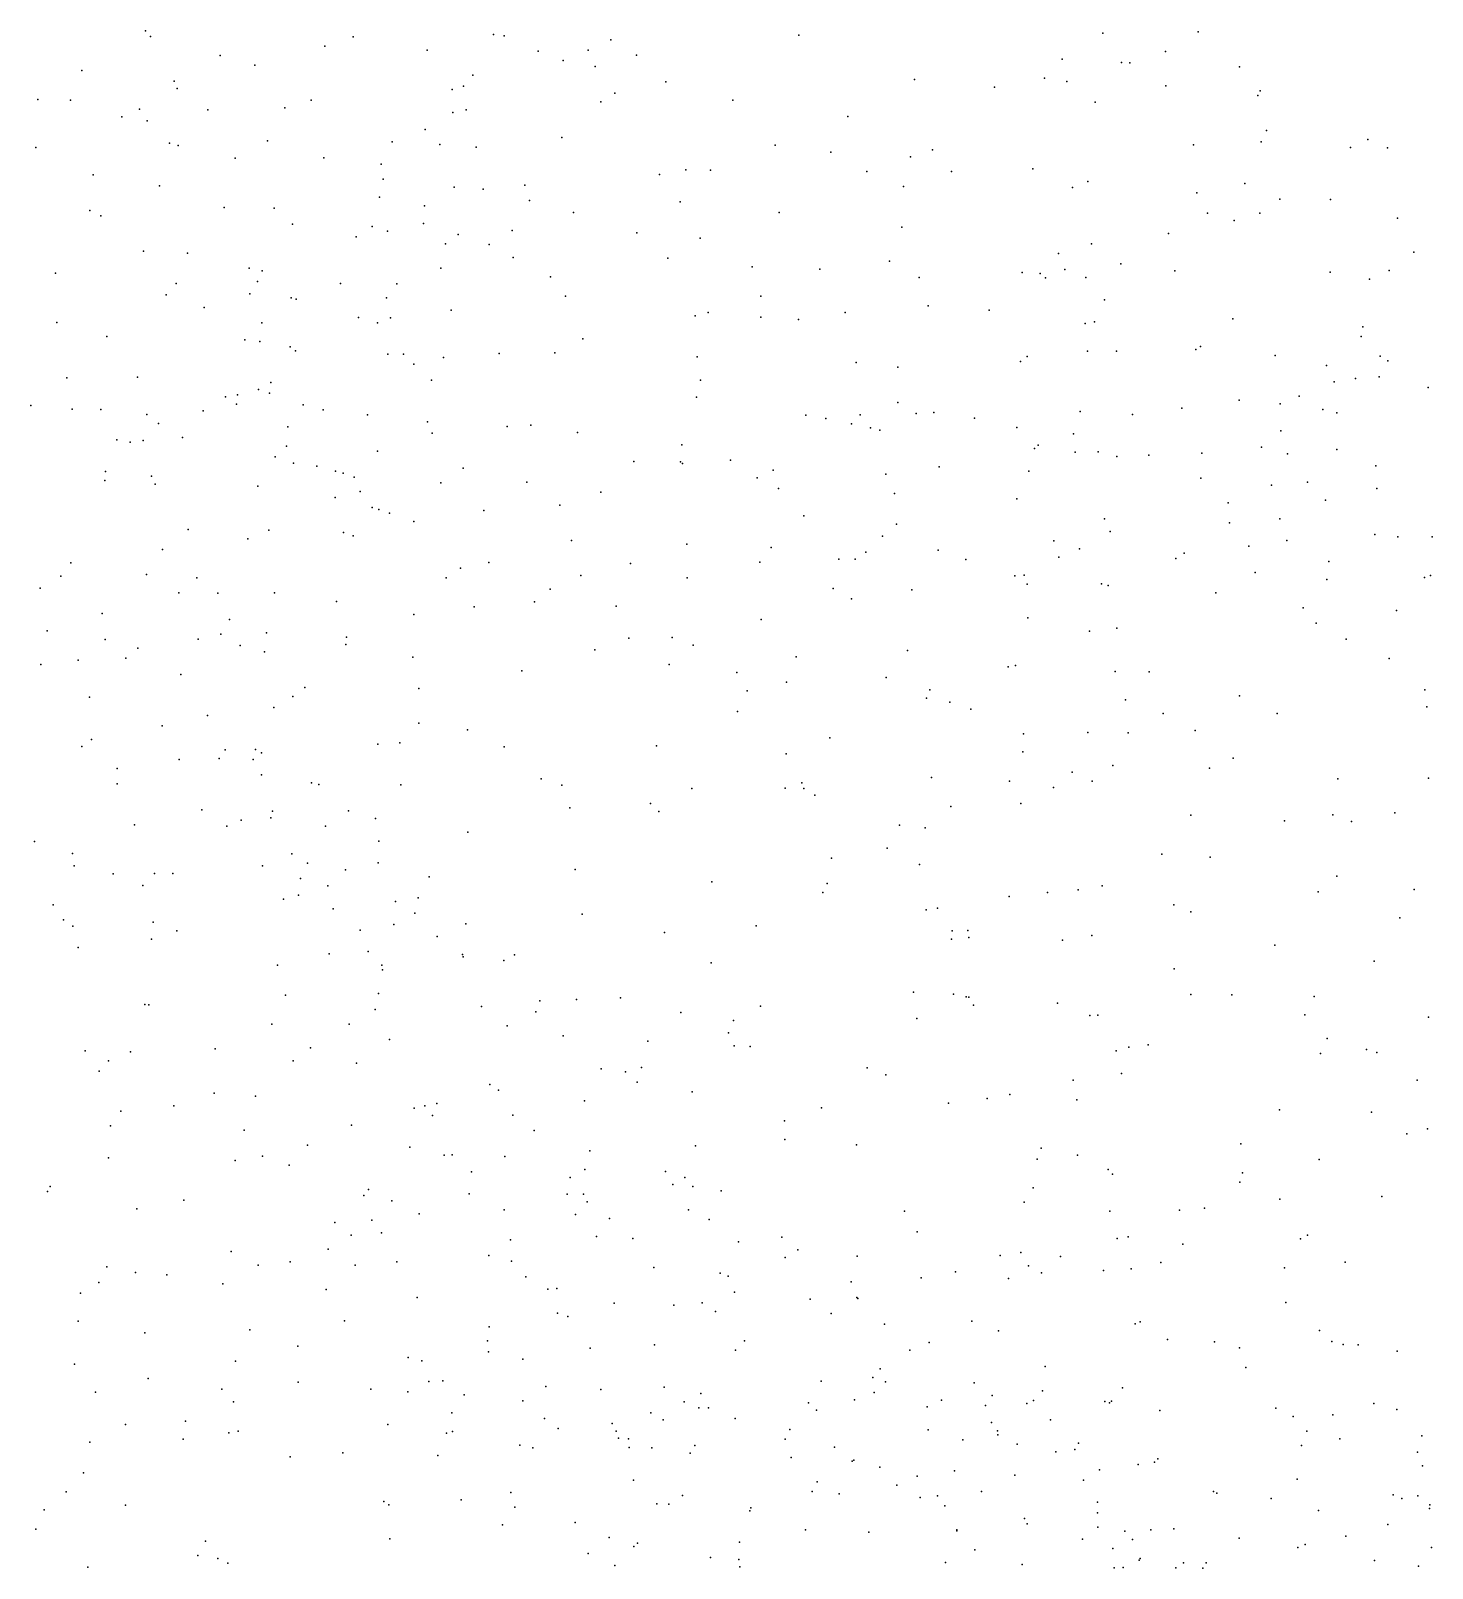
# Model space of a CAD drawing. Header units: metres. Extents: x -25 to 25, y -27.8 to 27.8.
# Drawn here: x -1.738 to -0.194, y 10.194 to 11.888 of the extents above; entities that cross this region are included whole.
import ezdxf

# ---------------------------------------------------------------- set-up
doc = ezdxf.new("R2010")
doc.units = ezdxf.units.M

msp = doc.modelspace()

# ---------------------------------------------------------------- linework, layer by layer
for p in [(-1.6114, 11.8877, 5.647), (-1.6059, 11.8813, 18.9413), (-1.4138, 11.8706, -25.7649), (-1.3827, 11.881, 4.9775), (-1.2279, 11.8834, 17.5379), (-1.216, 11.8822, 12.4293), (-1.0985, 11.8778, 14.6483), (-0.8916, 11.8828, 3.4508), (-0.5565, 11.8849, -9.7975), (-0.4515, 11.8866, 14.5818), (-1.5292, 11.8604, -12.5391), (-1.3009, 11.8664, 21.3765), (-1.1785, 11.8653, 3.1237), (-1.151, 11.8551, -22.294), (-1.1235, 11.8662, 21.3799), (-1.0704, 11.8609, 1.5199), (-0.6014, 11.8565, 20.963), (-0.4873, 11.8648, 20.5115), (-1.6814, 11.844, 17.7635), (-1.4909, 11.8498, 14.0731), (-1.2505, 11.8388, 2.7223), (-1.1159, 11.8483, 18.522), (-0.5359, 11.8528, 18.4884), (-0.5269, 11.8524, 20.7879), (-0.406, 11.8478, -24.0759), (-1.5797, 11.8323, 5.3254), (-1.5765, 11.8241, 6.6358), (-1.2736, 11.8231, 3.0019), (-1.2608, 11.8267, 19.9701), (-1.038, 11.8315, 20.0758), (-0.764, 11.834, -9.8716), (-0.6759, 11.8255, 24.5978), (-0.6208, 11.8356, 17.1232), (-0.5962, 11.8317, 1.1715), (-0.4869, 11.8269, 24.5709), (-0.3832, 11.8216, -20.206), (-1.7298, 11.8119, 6.7802), (-1.6939, 11.8111, 12.4798), (-1.458, 11.8028, 18.765), (-1.4287, 11.8113, 14.2297), (-1.1096, 11.8094, 3.3611), (-1.0943, 11.819, 24.6418), (-0.9642, 11.8112, 21.3919), (-0.5651, 11.8092, 20.2362), (-0.3856, 11.8163, 16.8496), (-1.6373, 11.7928, 19.3887), (-1.6179, 11.8013, 24.5531), (-1.6096, 11.7886, 13.8412), (-1.5427, 11.8005, 6.2345), (-1.2728, 11.7978, 2.0267), (-1.258, 11.8006, 14.7213), (-0.8374, 11.7931, 24.6523), (-1.3033, 11.779, 4.1545), (-1.1527, 11.7703, -10.1425), (-0.3763, 11.778, 18.5112), (-1.7322, 11.7592, -19.5607), (-1.5849, 11.7639, 19.5366), (-1.5754, 11.7614, 6.0627), (-1.4768, 11.7665, 17.6527), (-1.3397, 11.7653, 2.8685), (-1.287, 11.7626, 24.7109), (-1.2471, 11.7595, 3.9599), (-0.9176, 11.7618, 1.346), (-0.8562, 11.7538, -19.8513), (-0.7441, 11.7564, 14.6209), (-0.4566, 11.7621, -24.2661), (-0.3819, 11.7652, -25.1296), (-0.2837, 11.759, -25.4718), (-0.2646, 11.7681, 16.6225), (-0.2428, 11.7589, 14.7714), (-1.5127, 11.7474, -10.4071), (-1.4148, 11.7479, 12.4538), (-1.3517, 11.7408, 19.847), (-1.0161, 11.7346, -25.9625), (-0.7684, 11.749, 18.5026), (-0.6338, 11.7356, 21.2312), (-1.6689, 11.7291, 5.6853), (-1.3494, 11.7241, 4.402), (-1.1933, 11.7178, 12.4328), (-1.0451, 11.7292, 14.6792), (-0.9888, 11.734, -22.4021), (-0.8167, 11.7327, 17.2682), (-0.7234, 11.7328, 20.0996), (-0.5732, 11.7217, 21.0691), (-0.3999, 11.7193, -23.4593), (-1.5961, 11.717, 19.1512), (-1.3536, 11.7045, -12.2246), (-1.2713, 11.7155, 18.635), (-1.2394, 11.7134, 21.3888), (-0.7761, 11.7162, -25.9525), (-0.5899, 11.715, -24.5904), (-0.453, 11.7092, 16.9389), (-0.3613, 11.7022, 12.3216), (-0.3056, 11.7019, -21.9933), (-1.6725, 11.6899, -10.6169), (-1.5247, 11.6929, 5.0959), (-1.4697, 11.6923, 19.6576), (-1.3041, 11.695, -12.9521), (-1.1882, 11.7006, 3.484), (-1.1397, 11.6877, -12.3909), (-1.0221, 11.6994, 18.5361), (-0.9133, 11.6875, 24.7783), (-0.4412, 11.6867, 20.7532), (-0.3835, 11.6868, 14.7332), (-1.6604, 11.6837, 5.3941), (-1.4494, 11.6748, 24.7697), (-1.3615, 11.672, 4.699), (-1.3447, 11.6669, -25.2385), (-1.3052, 11.6753, 2.1385), (-1.2075, 11.6677, 3.7074), (-0.778, 11.6712, 21.4384), (-0.4116, 11.6786, 20.53), (-0.2318, 11.6812, 16.436), (-1.3791, 11.6607, 2.6007), (-1.2807, 11.6532, 1.8291), (-1.2667, 11.6632, 17.5317), (-1.2327, 11.6523, -25.4221), (-1.0698, 11.6652, 21.4163), (-1.0003, 11.6593, 19.9701), (-0.569, 11.653, -25.2212), (-0.4843, 11.6643, 20.2699), (-1.6136, 11.645, 24.7518), (-1.5649, 11.6427, -22.6115), (-1.2063, 11.638, 14.6059), (-1.0359, 11.6372, 12.4071), (-0.7916, 11.6338, -10.0162), (-0.6053, 11.6423, -25.7328), (-0.2139, 11.644, 12.18), (-1.7106, 11.6207, -22.8459), (-1.4972, 11.6264, 18.942), (-1.4827, 11.6234, -19.7182), (-1.2861, 11.6261, 3.8363), (-1.1651, 11.6166, -19.6154), (-0.943, 11.6277, -12.8188), (-0.8682, 11.625, 18.5496), (-0.6455, 11.6215, 18.5594), (-0.6254, 11.6204, 1.1007), (-0.5982, 11.6247, 12.3559), (-0.5366, 11.631, 14.726), (-0.477, 11.6233, 0.9836), (-0.306, 11.6217, 18.5809), (-0.241, 11.6236, 16.119), (-1.5774, 11.6095, 13.8403), (-1.4878, 11.6117, 3.0793), (-1.3963, 11.6095, 17.5975), (-1.3345, 11.6089, 19.7315), (-0.7588, 11.6158, 19.9994), (-0.6195, 11.6155, 20.111), (-0.5753, 11.6158, -23.5344), (-0.2626, 11.6142, 0.814), (-1.5887, 11.5968, -11.9249), (-1.5466, 11.583, 17.7112), (-1.4963, 11.5978, -12.9485), (-1.4508, 11.5936, -25.034), (-1.4452, 11.5921, 14.0208), (-1.3458, 11.5934, 3.4622), (-1.1487, 11.5955, 18.6168), (-0.9334, 11.5955, -25.0307), (-0.7491, 11.5848, -22.674), (-0.5548, 11.5913, -9.9865), (-1.7092, 11.5663, 13.6978), (-1.4832, 11.566, 3.2749), (-1.3766, 11.572, 21.3504), (-1.3556, 11.5661, 2.4272), (-1.3415, 11.5714, 14.1578), (-1.2747, 11.58, -11.9964), (-1.0058, 11.5737, -22.5749), (-0.9913, 11.5773, -25.3763), (-0.9333, 11.5721, -25.6452), (-0.892, 11.5697, -24.8239), (-0.8405, 11.5775, 14.7469), (-0.6816, 11.5799, 14.746), (-0.576, 11.5653, 21.4324), (-0.5657, 11.5671, -22.8145), (-0.4132, 11.5705, -11.6287), (-1.6539, 11.5508, 5.8576), (-1.1296, 11.5485, 1.5178), (-0.2717, 11.551, 15.6967), (-0.2701, 11.5615, 16.333), (-1.5019, 11.5473, 5), (-1.4852, 11.5453, -10.7318), (-1.4519, 11.5396, 19.47), (-1.446, 11.535, -11.6494), (-1.3444, 11.5314, -10.5679), (-1.327, 11.5315, 3.6992), (-1.2215, 11.5322, 24.8995), (-1.1604, 11.5331, 14.4513), (-0.5735, 11.5349, -11.472), (-0.5415, 11.5348, 24.8557), (-0.4539, 11.5366, 16.8876), (-0.449, 11.5398, 12.272), (-1.3155, 11.5205, 2.0459), (-1.2829, 11.5279, 12.4187), (-1.0033, 11.5286, 14.7203), (-0.8282, 11.5223, 24.8936), (-0.7822, 11.5171, -12.366), (-0.6471, 11.5235, -11.6967), (-0.6397, 11.5288, -19.9021), (-0.3665, 11.5302, -22.5583), (-0.31, 11.519, 16.5013), (-0.2508, 11.5293, -21.8545), (-0.2423, 11.5243, 24.8252), (-1.6982, 11.5053, 17.8351), (-1.6201, 11.506, -12.6446), (-1.4731, 11.5002, 4.3842), (-1.2962, 11.503, 1.8926), (-0.9997, 11.503, 18.6114), (-0.3015, 11.5012, 20.69), (-0.278, 11.5047, -10.1382), (-0.252, 11.5067, -11.1415), (-1.5231, 11.4845, 6.1242), (-1.5098, 11.4868, 2.6143), (-1.4868, 11.4926, 19.1516), (-1.4747, 11.4884, 3.4263), (-1.0042, 11.484, 1.3821), (-0.4063, 11.4807, 21.0633), (-0.3403, 11.4851, 16.0843), (-0.1981, 11.4948, 15.2204), (-1.7378, 11.4751, -24.0352), (-1.6923, 11.4709, 5.4118), (-1.6604, 11.4705, 12.4334), (-1.6099, 11.4649, -23.213), (-1.5478, 11.4692, -22.9759), (-1.5111, 11.4765, -24.8403), (-1.4378, 11.4756, 6.6999), (-1.4156, 11.4703, -11.0148), (-1.3669, 11.4646, 6.4759), (-0.8838, 11.4644, 21.5174), (-0.824, 11.4646, -22.8815), (-0.7823, 11.4782, -19.6733), (-0.7621, 11.4662, -13.1399), (-0.7427, 11.4674, -24.3775), (-0.5813, 11.4684, -12.0145), (-0.5238, 11.4649, 14.901), (-0.4694, 11.4721, -23.0256), (-0.3612, 11.4769, -20.0786), (-0.3139, 11.4705, 20.4775), (-0.2986, 11.4668, 15.5446), (-1.5969, 11.4551, 6.8028), (-1.4544, 11.4514, 4.5853), (-1.3008, 11.457, -11.2835), (-1.2128, 11.4518, 1.6869), (-1.1866, 11.4533, 14.2155), (-0.8617, 11.4605, 17.2322), (-0.8336, 11.4548, -11.388), (-0.8125, 11.4503, -23.3991), (-0.8022, 11.4477, 18.6409), (-0.698, 11.461, -24.0937), (-0.6513, 11.4507, 21.5517), (-0.3604, 11.4469, -12.1437), (-1.6431, 11.4373, 21.2254), (-1.6283, 11.4347, 2.9029), (-1.614, 11.4363, -12.8779), (-1.5707, 11.4399, 5.1389), (-1.4561, 11.4303, 4.8236), (-1.2954, 11.4445, 17.5175), (-1.1352, 11.4454, 12.3698), (-1.0202, 11.4316, -10.3805), (-0.6279, 11.4313, -11.2493), (-0.5887, 11.4437, -12.2719), (-1.4683, 11.4183, 4.0989), (-1.3557, 11.4245, 14.0138), (-1.0731, 11.4132, 24.9773), (-1.0219, 11.4131, -11.2958), (-0.9667, 11.4146, 12.3289), (-0.6319, 11.4278, -10.173), (-0.5869, 11.4236, 1.004), (-0.5616, 11.424, 18.6865), (-0.5411, 11.4189, 16.9481), (-0.5059, 11.4202, -12.8996), (-0.4475, 11.4226, -11.1402), (-0.3816, 11.4291, 21.3847), (-0.3529, 11.4219, 15.0975), (-0.2987, 11.4265, 20.8991), (-1.6553, 11.4024, 3.079), (-1.6048, 11.3973, 3.2775), (-1.4483, 11.4113, 3.5584), (-1.4226, 11.4082, -13.2328), (-1.402, 11.4026, 6.3066), (-1.3937, 11.4006, 3.8673), (-1.3813, 11.3961, -23.5823), (-1.2615, 11.406, -10.8812), (-1.0196, 11.4111, 19.7169), (-0.9197, 11.4037, -23.837), (-0.7955, 11.3995, 14.7445), (-0.7367, 11.4074, 1.1251), (-0.638, 11.4027, 19.9464), (-0.2555, 11.4087, 12.0517), (-1.6563, 11.3924, 5.8178), (-1.6007, 11.3882, 2.7322), (-1.4875, 11.386, 17.6644), (-1.3749, 11.3804, 19.0796), (-1.2859, 11.3898, -24.7306), (-1.191, 11.3907, -13.3077), (-1.1098, 11.3795, 17.3622), (-0.9375, 11.3952, -13.2859), (-0.914, 11.3834, 14.6471), (-0.4484, 11.3948, 20.2128), (-0.3707, 11.3874, 0.8365), (-0.331, 11.3905, 18.7415), (-0.2547, 11.3834, -10.3776), (-1.4023, 11.3735, -23.9445), (-1.3617, 11.3625, 2.2789), (-1.1548, 11.3653, 18.81), (-0.786, 11.3782, 14.938), (-0.6513, 11.3722, 12.2387), (-0.4185, 11.3677, 15.2357), (-0.311, 11.3707, 24.9039), (-1.3542, 11.3604, 19.2561), (-1.3424, 11.3563, -23.2347), (-1.3158, 11.3472, 12.3637), (-1.2385, 11.3593, -23.007), (-0.8858, 11.3536, 1.262), (-0.5548, 11.35, 15.5712), (-0.4171, 11.3458, 16.7109), (-0.3613, 11.35, -12.5352), (-1.5645, 11.3385, 5.986), (-1.4986, 11.3283, 4.4614), (-1.4756, 11.3375, 25.0183), (-1.393, 11.3351, -24.1663), (-1.3824, 11.3316, -24.546), (-0.7993, 11.3312, 19.6885), (-0.7837, 11.3442, -11.0799), (-0.5483, 11.3361, 15.3963), (-0.2569, 11.3329, 21.0407), (-0.2316, 11.3303, -21.9199), (-0.1935, 11.3305, 20.8215), (-1.5926, 11.3164, 5.2363), (-1.1419, 11.3263, -24.2109), (-1.0149, 11.3221, 1.4109), (-0.9218, 11.3185, 14.4446), (-0.8178, 11.3133, 15.0964), (-0.738, 11.3157, -19.5376), (-0.6105, 11.3258, 15.2159), (-0.5823, 11.3172, 18.8076), (-0.467, 11.3125, -10.8338), (-0.3958, 11.3199, 12.0719), (-0.3539, 11.3264, -22.2857), (-1.6938, 11.3018, 21.1211), (-1.2642, 11.2957, 1.9011), (-1.2332, 11.3022, 19.3607), (-1.0769, 11.301, 12.2967), (-0.9346, 11.3025, 17.2048), (-0.8474, 11.3056, 15.4678), (-0.8293, 11.3057, -10.5889), (-0.7076, 11.3053, 15.62), (-0.6049, 11.3079, -10.4689), (-0.4761, 11.3063, -23.234), (-0.3073, 11.303, -12.7476), (-1.7048, 11.287, 3.2054), (-1.6104, 11.2889, 17.7876), (-1.5546, 11.2853, 2.5479), (-1.2801, 11.285, 25.0659), (-1.1318, 11.2877, 21.4492), (-1.0146, 11.285, 18.8366), (-0.6536, 11.2875, 19.7795), (-0.6432, 11.2882, 21.6218), (-0.6397, 11.2783, 1.0254), (-0.5578, 11.2787, -19.7496), (-0.3888, 11.2909, 16.5159), (-0.3097, 11.2833, -23.5888), (-0.2019, 11.2857, 21.3388), (-0.1955, 11.2879, 20.5375), (-1.7275, 11.2737, 2.9515), (-1.5745, 11.2688, 6.7696), (-1.5316, 11.2682, 5.0889), (-1.4693, 11.2685, 2.4208), (-1.1655, 11.2728, 18.948), (-0.8538, 11.2736, 12.2306), (-0.8333, 11.262, 14.8205), (-0.767, 11.2719, 18.836), (-0.5507, 11.2768, 19.9283), (-0.4318, 11.2687, 18.8684), (-1.659, 11.246, 5.6146), (-1.401, 11.259, 21.3044), (-1.3158, 11.2448, 2.1181), (-1.2491, 11.2533, 17.4276), (-1.1827, 11.2587, 14.0028), (-1.0928, 11.2539, 1.5296), (-0.3357, 11.2522, -12.9547), (-0.2329, 11.2491, 21.596), (-1.7197, 11.2269, -12.395), (-1.5187, 11.2394, 4.3178), (-0.9331, 11.2393, 19.4656), (-0.6391, 11.2411, 15.8476), (-0.5712, 11.2266, 16.8497), (-0.5411, 11.2296, 16.0345), (-0.3215, 11.2353, 20.2982), (-1.6558, 11.2171, -12.7751), (-1.5533, 11.2177, 3.5323), (-1.5285, 11.223, -20.1048), (-1.5069, 11.2108, 13.8015), (-1.4779, 11.2245, 6.0657), (-1.3905, 11.2117, 2.2959), (-1.39, 11.22, 17.551), (-1.0786, 11.2189, 17.2616), (-1.0309, 11.2195, 14.1227), (-1.0079, 11.211, 18.9742), (-0.2883, 11.2175, 11.907), (-1.6854, 11.1945, 13.7315), (-1.6329, 11.1966, 12.3092), (-1.6197, 11.2078, -13.3549), (-1.4804, 11.2037, 4.5672), (-1.3169, 11.1978, -13.5423), (-1.1163, 11.2059, 19.1068), (-0.8944, 11.1983, -13.4281), (-0.7717, 11.205, 1.1435), (-0.2411, 11.1963, 0.7384), (-1.7265, 11.1896, 20.4124), (-1.5725, 11.1787, 21.1245), (-1.1966, 11.1826, 1.7973), (-1.0343, 11.1896, -19.7664), (-0.9596, 11.1808, 21.5498), (-0.6608, 11.187, 18.9869), (-0.6528, 11.1887, 19.6585), (-0.543, 11.1821, -22.7113), (-0.5055, 11.1817, 16.6548), (-1.4357, 11.1645, 4.7343), (-1.3103, 11.1634, 13.8699), (-0.9483, 11.1607, 19.1589), (-0.9051, 11.1703, 15.1898), (-0.7953, 11.1755, 17.0251), (-0.747, 11.162, 15.7584), (-0.2016, 11.1617, 21.7561), (-1.673, 11.1537, -13.1238), (-1.4698, 11.1423, 12.2618), (-1.4489, 11.1545, 4.9518), (-0.7509, 11.1528, 19.1258), (-0.7251, 11.1481, 19.3026), (-0.5316, 11.1509, 12.0269), (-0.406, 11.1552, 24.9954), (-0.1996, 11.1431, 20.3575), (-1.5429, 11.1337, 17.7168), (-1.3101, 11.1251, 12.2363), (-0.959, 11.1379, 25.1034), (-0.7021, 11.1406, 12.1087), (-0.4899, 11.1357, -22.4282), (-0.3644, 11.1356, 21.7536), (-1.593, 11.1222, 20.7435), (-1.2566, 11.1179, 1.9753), (-0.8572, 11.1088, 14.2677), (-0.6438, 11.1134, 1.0201), (-0.5732, 11.115, -23.0741), (-0.5286, 11.1143, 19.7759), (-0.4547, 11.1169, -23.4887), (-1.6815, 11.0994, -13.5296), (-1.6708, 11.1071, 2.6972), (-1.5235, 11.0956, 2.4606), (-1.4903, 11.096, 4.4286), (-1.4834, 11.0924, 5.0926), (-1.3553, 11.1019, -14.2749), (-1.331, 11.1034, -14.0636), (-1.2161, 11.0989, 6.5599), (-1.0484, 11.1, 14.0071), (-0.9053, 11.0913, 1.2962), (-0.6446, 11.0934, -13.3064), (-1.6426, 11.0753, -13.8448), (-1.5742, 11.0852, 5.6174), (-1.53, 11.0863, 20.5353), (-1.4926, 11.085, 25.1266), (-0.5455, 11.0786, 19.4174), (-0.4388, 11.0757, 19.9991), (-0.4127, 11.0867, 0.8424), (-1.6425, 11.0583, 17.8274), (-1.4834, 11.0681, 3.7837), (-1.4286, 11.0594, 5.9978), (-1.4203, 11.0575, 21.2456), (-1.3301, 11.0573, 17.4515), (-1.1754, 11.0638, 13.8826), (-0.8883, 11.0595, 21.6208), (-0.7452, 11.0651, -19.5096), (-0.6594, 11.0611, 21.7271), (-0.5901, 11.071, 16.2079), (-0.5684, 11.0612, 16.3777), (-0.2975, 11.0638, -22.101), (-0.1975, 11.0646, -24.0482), (-1.1527, 11.0567, 25.1533), (-1.0093, 11.0531, 12.157), (-0.9066, 11.0534, 15.3073), (-0.8858, 11.053, 15.5628), (-0.8738, 11.046, 16.9597), (-0.611, 11.0544, 16.631), (-1.5494, 11.0295, 13.7623), (-1.4714, 11.0281, 4.1428), (-1.3877, 11.0287, 6.7074), (-1.1438, 11.0317, 17.1916), (-1.0548, 11.0368, 1.5657), (-1.0458, 11.0279, -13.7904), (-0.724, 11.0332, 16.807), (-0.6467, 11.0365, 25.0691), (-0.4596, 11.0237, 19.2702), (-0.3031, 11.0243, -19.8319), (-0.2349, 11.0264, -12.7216), (-1.6233, 11.0133, 20.0726), (-1.5217, 11.0116, 5.4434), (-1.506, 11.0182, -20.1932), (-1.4734, 11.0207, -14.5709), (-1.4129, 11.0118, 4.6796), (-1.3579, 11.02, 25.1678), (-0.7807, 11.0128, 15.0011), (-0.7524, 11.0097, 14.7055), (-0.3563, 11.0177, 19.1201), (-0.2824, 11.0169, 21.8474), (-1.7336, 10.9948, 25.1232), (-1.3541, 10.9953, 13.799), (-1.256, 11.005, 6.2347), (-1.6918, 10.9814, 12.1374), (-1.45, 10.9812, 3.9579), (-0.8556, 10.9766, 25.1231), (-0.7943, 10.9873, 12.0393), (-0.4914, 10.9808, 11.8575), (-0.4381, 10.9776, 19.8513), (-1.69, 10.9681, -14.1839), (-1.6469, 10.9593, -14.4402), (-1.6016, 10.9597, 3.4593), (-1.5814, 10.9594, -15.0788), (-1.4823, 10.9681, 20.2039), (-1.4327, 10.9709, 17.5359), (-1.3908, 10.9636, 20.3604), (-1.3551, 10.9714, 20.657), (-1.2988, 10.9558, 2.1205), (-1.138, 10.9641, 6.3915), (-0.7584, 10.9696, 15.5241), (-0.2986, 10.9565, -12.9744), (-1.6141, 10.9465, 2.6242), (-1.4406, 10.9541, 4.3701), (-1.4106, 10.946, 21.0754), (-0.9872, 10.9505, 14.0063), (-0.8651, 10.9388, 1.2711), (-0.8601, 10.9485, 16.8267), (-0.5835, 10.9417, -22.3596), (-0.5573, 10.9461, -23.3294), (-0.3193, 10.9392, 20.026), (-0.2135, 10.9419, 0.7541), (-1.713, 10.9249, -13.0141), (-1.4592, 10.9313, 5.6006), (-1.4428, 10.9358, 5.2868), (-1.3359, 10.9287, 5.9718), (-1.3109, 10.9326, 12.0946), (-0.6598, 10.9344, 15.7292), (-0.6173, 10.9385, 16.046), (-0.4783, 10.9249, 0.9035), (-1.7016, 10.9086, 3.2596), (-1.6028, 10.9058, -15.3176), (-1.4046, 10.9208, 5.8054), (-1.3147, 10.916, -20.133), (-1.1301, 10.9148, 17.0628), (-0.7513, 10.9196, 15.1394), (-0.7386, 10.9212, 14.5766), (-0.4594, 10.9173, 19.5657), (-0.2292, 10.9106, 19.1157), (-1.6915, 10.9015, -12.5502), (-1.5767, 10.8964, 25.1867), (-1.3748, 10.897, 4.9904), (-1.3377, 10.9035, 20.9258), (-1.2898, 10.8903, 17.3019), (-1.2583, 10.9043, 6.7086), (-1.0395, 10.8947, 21.554), (-0.9386, 10.9019, 1.4321), (-0.7226, 10.8964, -22.8195), (-0.7053, 10.8967, -22.5506), (-0.7041, 10.8889, 15.3752), (-0.5687, 10.8912, 21.8691), (-1.6854, 10.878, 2.7652), (-1.6047, 10.8871, 19.9242), (-1.409, 10.8712, 4.1972), (-1.366, 10.8738, 4.7451), (-0.7231, 10.8874, 14.8721), (-0.6011, 10.886, -19.6089), (-0.3669, 10.8805, -23.9722), (-1.4658, 10.8587, 3.7498), (-1.351, 10.8586, 20.2237), (-1.2619, 10.8705, 20.7685), (-1.2613, 10.8676, 20.4142), (-1.2166, 10.8637, -14.6991), (-1.2049, 10.8701, 21.3983), (-0.9881, 10.861, -13.9255), (-0.4778, 10.8545, 25.0314), (-0.2575, 10.8631, -24.2854), (-1.3502, 10.8536, 2.2343), (-1.4571, 10.8254, 11.9986), (-1.3546, 10.8275, 5.6605), (-1.1365, 10.8206, -22.6667), (-1.0878, 10.8228, -14.1417), (-0.765, 10.829, 25.1329), (-0.721, 10.8266, 16.423), (-0.7071, 10.8238, 1.1102), (-0.704, 10.8232, 14.7022), (-0.4594, 10.8263, -22.131), (-0.4144, 10.8261, -19.7211), (-0.3238, 10.8241, 24.9674), (-1.6119, 10.8152, 3.3655), (-1.6075, 10.815, -12.316), (-1.3581, 10.8097, 4.5365), (-1.2412, 10.8132, 25.2602), (-1.1814, 10.8073, 20.5921), (-1.1768, 10.8192, 11.9985), (-1.0214, 10.8065, 1.6479), (-0.9338, 10.8134, 21.6715), (-0.699, 10.8145, -23.1097), (-0.6065, 10.8166, 11.8005), (-0.5619, 10.8036, 15.4443), (-0.334, 10.804, 22.0525), (-1.4723, 10.7938, 20.0008), (-1.3871, 10.7937, 3.8772), (-1.2129, 10.7917, 17.1434), (-0.9635, 10.7976, -19.8065), (-0.7616, 10.7997, 21.8238), (-0.5708, 10.803, -13.4775), (-0.1975, 10.8015, -21.9468), (-1.3426, 10.7766, 5.1766), (-1.1511, 10.7808, -14.4623), (-1.0577, 10.775, 13.9203), (-0.969, 10.7841, 25.2384), (-0.9628, 10.7696, -22.9702), (-0.5067, 10.7708, 15.6718), (-0.3093, 10.7777, 19.8029), (-1.6777, 10.7643, 11.912), (-1.6522, 10.7532, 3.1968), (-1.6278, 10.7633, -20.296), (-1.5345, 10.7665, -22.765), (-1.4487, 10.7531, 17.4387), (-1.4296, 10.7675, 6.8183), (-0.9449, 10.7692, -22.3796), (-0.5419, 10.7643, 15.882), (-0.5278, 10.7683, -23.6153), (-0.3167, 10.7613, 19.4446), (-0.266, 10.7659, 0.8438), (-0.2544, 10.7623, -19.8478), (-1.6624, 10.7419, 17.7184), (-1.379, 10.7505, -23.0525), (-1.1091, 10.7443, 6.1329), (-1.0823, 10.7412, 6.678), (-1.0649, 10.746, 16.9189), (-0.816, 10.7454, 11.8675), (-0.7956, 10.7379, 1.2595), (-0.5358, 10.7394, 15.2727), (-1.232, 10.7273, 20.2556), (-1.2225, 10.721, -20.0869), (-1.0697, 10.7296, 11.904), (-1.0091, 10.719, 6.496), (-0.589, 10.7319, 1.0403), (-0.21, 10.732, 11.3789), (-1.5801, 10.7038, 2.7308), (-1.5357, 10.7175, -11.9732), (-1.4902, 10.7145, 3.5635), (-1.3034, 10.7037, 4.6486), (-1.2905, 10.7063, 11.8851), (-1.1278, 10.7093, 20.84), (-0.7267, 10.7067, 14.4739), (-0.684, 10.7118, -23.2999), (-0.6588, 10.716, 14.8329), (-0.585, 10.7102, 16.1523), (-1.6387, 10.6979, 2.9673), (-1.3152, 10.7012, 20.12), (-1.2952, 10.6929, -22.3118), (-1.2066, 10.6933, 6.77), (-0.9073, 10.6871, 1.5079), (-0.8663, 10.7016, 16.6635), (-0.3619, 10.6992, 11.3591), (-0.2606, 10.6967, 19.6176), (-1.6499, 10.6817, 6.9932), (-1.5027, 10.677, 11.8362), (-1.3844, 10.6822, 3.7686), (-1.1831, 10.6765, 21.0225), (-0.2214, 10.6727, -24.538), (-0.1986, 10.6782, 19.7609), (-1.433, 10.6605, -12.571), (-1.3201, 10.6582, -12.081), (-1.1216, 10.6541, 21.4066), (-1.0052, 10.6596, 6.283), (-0.907, 10.6665, 21.7464), (-0.8278, 10.6608, 14.1608), (-0.6244, 10.6571, -13.6594), (-0.4044, 10.662, 22.2748), (-1.6522, 10.6463, -12.9114), (-1.5126, 10.6434, -11.6991), (-1.4826, 10.6482, 13.7611), (-1.4532, 10.6384, 6.9163), (-1.2824, 10.6495, 5.0988), (-1.2736, 10.6497, 13.8021), (-1.2154, 10.648, 5.6246), (-0.629, 10.6449, 22.0691), (-0.5845, 10.6495, 11.5154), (-0.318, 10.6445, 22.475), (-1.2523, 10.6311, 17.147), (-1.1433, 10.6249, 17.0199), (-1.1271, 10.6337, -23.2112), (-1.0382, 10.6312, 20.4735), (-1.0302, 10.617, 1.8268), (-1.017, 10.6247, 11.792), (-0.5507, 10.6337, 15.0547), (-0.546, 10.6286, 11.3409), (-0.4055, 10.6195, 15.8056), (-0.4025, 10.6298, 0.9679), (-1.7195, 10.6093, -22.567), (-1.7165, 10.615, -11.5098), (-1.3706, 10.6048, -15.108), (-1.3658, 10.6115, -11.3818), (-1.2546, 10.6068, -14.9006), (-1.1469, 10.6065, -11.797), (-1.1288, 10.6064, -11.4764), (-1.0081, 10.615, 21.5851), (-0.977, 10.6099, 16.8705), (-0.6334, 10.6132, -19.6711), (-0.3614, 10.601, -12.7898), (-0.2492, 10.604, 24.8638), (-1.6209, 10.5901, 17.5539), (-1.5692, 10.5999, 3.0735), (-1.3399, 10.5989, 17.2752), (-1.3097, 10.5846, 3.9587), (-1.2162, 10.589, 5.4095), (-1.1375, 10.5839, 21.2526), (-1.1246, 10.5979, 1.9946), (-1.0129, 10.5893, 20.8126), (-0.7752, 10.5875, 16.6051), (-0.6433, 10.5976, 14.7302), (-0.5489, 10.5878, -23.8368), (-0.4719, 10.5886, 11.1383), (-0.4443, 10.5909, 24.9621), (-1.4027, 10.5751, 19.9606), (-1.3618, 10.5778, -20.1844), (-1.1001, 10.5795, 6.7565), (-0.9904, 10.5786, 25.2795), (-1.3849, 10.5611, -23.2779), (-1.3514, 10.5637, 2.441), (-1.209, 10.556, 4.7798), (-1.1144, 10.5597, -19.9803), (-1.0742, 10.5575, 21.0181), (-0.958, 10.554, 13.9714), (-0.9102, 10.5589, 1.6981), (-0.7612, 10.5648, 1.3705), (-0.5408, 10.5577, 22.3076), (-0.5284, 10.5593, 16.1434), (-0.4685, 10.5515, -21.9628), (-0.3386, 10.5571, 15.3905), (-0.3311, 10.5613, 15.6563), (-1.5171, 10.5431, -15.3003), (-1.4099, 10.5457, 3.5106), (-1.2329, 10.539, 20.0724), (-1.208, 10.5325, 2.206), (-0.9065, 10.5367, 20.5393), (-0.8925, 10.5451, 11.6431), (-0.827, 10.5381, -23.3726), (-0.6697, 10.5387, 11.2103), (-0.6469, 10.5422, 1.2357), (-0.6033, 10.5379, 16.3239), (-1.6538, 10.5263, 19.7895), (-1.6222, 10.5203, -22.263), (-1.5877, 10.5176, -23.2297), (-1.4873, 10.5283, 3.2371), (-1.452, 10.5317, 25.2708), (-1.3802, 10.5282, 13.7581), (-1.3345, 10.5317, 11.6696), (-1.1922, 10.5154, 4.367), (-1.0514, 10.5255, 6.0825), (-0.978, 10.5193, 6.3752), (-0.9692, 10.516, -22.0172), (-0.7189, 10.521, 11.36), (-0.6384, 10.5275, 22.173), (-0.6241, 10.5199, 10.9186), (-0.5557, 10.5223, -13.4202), (-0.5253, 10.524, -12.928), (-0.4924, 10.5313, 22.4658), (-0.3563, 10.5253, 22.8019), (-0.2893, 10.5316, 22.9439), (-1.6626, 10.5091, 7.2313), (-1.5263, 10.5075, 11.6311), (-1.4122, 10.5015, -12.8199), (-1.1679, 10.5016, 4.5728), (-1.1582, 10.5024, 5.2681), (-0.8337, 10.5097, 11.4888), (-0.7566, 10.5143, 22.0025), (-0.6603, 10.5136, 25.0915), (-1.6831, 10.4972, -10.8255), (-1.3119, 10.4926, -11.0301), (-1.0948, 10.4865, 5.7432), (-1.0293, 10.484, 21.3379), (-0.9981, 10.4866, 6.565), (-0.9623, 10.4983, -12.0031), (-0.8791, 10.4909, -14.0655), (-0.8276, 10.4926, 25.205), (-0.8263, 10.4914, 14.1015), (-0.3547, 10.487, 15.8874), (-1.6855, 10.4665, -15.5448), (-1.3921, 10.467, 2.6762), (-1.1572, 10.4755, -12.6111), (-1.1459, 10.4716, 5.0697), (-0.9832, 10.4773, -11.1289), (-0.856, 10.4751, -11.3256), (-0.7008, 10.4667, -13.8773), (-0.5152, 10.4657, 22.6368), (-1.6119, 10.4537, 17.456), (-1.4962, 10.4568, 7.1422), (-1.2327, 10.4604, -21.9977), (-0.7972, 10.4634, 11.1096), (-0.6714, 10.456, 16.5478), (-0.5209, 10.4637, 10.6975), (-0.3176, 10.4562, 15.2416), (-1.4436, 10.4389, 2.9839), (-1.2346, 10.4447, 11.501), (-1.2335, 10.4326, -14.7766), (-1.1214, 10.4369, 4.851), (-1.0504, 10.4405, 20.104), (-0.9614, 10.4345, 21.0097), (-0.9513, 10.4448, 11.3642), (-0.7693, 10.4345, 1.6016), (-0.7479, 10.4429, 20.6152), (-0.4854, 10.4465, 1.1761), (-0.4334, 10.4439, 22.9356), (-0.4058, 10.4373, 15.0558), (-0.304, 10.4441, 23.2405), (-0.2917, 10.4407, -24.51), (-0.2752, 10.4406, -19.9193), (-0.232, 10.4336, 15.5484), (-1.6896, 10.4192, -13.1513), (-1.5123, 10.4224, -20.2993), (-1.3218, 10.4264, 3.5663), (-1.3068, 10.4228, 2.5083), (-1.1957, 10.4247, 3.9938), (-0.802, 10.4139, 20.2163), (-0.6199, 10.4166, 14.6253), (-0.399, 10.4155, 16.0807), (-1.6084, 10.4032, 13.6419), (-1.4433, 10.3994, 19.873), (-1.299, 10.4001, 13.5919), (-1.2838, 10.4009, -23.3956), (-0.8668, 10.4003, 17.0546), (-0.8101, 10.4044, 10.9671), (-0.796, 10.3998, 20.8932), (-0.6984, 10.3985, 16.7467), (-1.6664, 10.3883, 7.3872), (-1.5271, 10.3916, 11.5169), (-1.363, 10.3918, 3.24), (-1.3224, 10.3887, 3.4009), (-1.2601, 10.3854, 7.0261), (-1.1702, 10.3947, 13.3599), (-1.1098, 10.3912, 4.2152), (-1.0399, 10.3937, 13.466), (-0.9996, 10.3869, 13.2315), (-0.8086, 10.3878, 13.1895), (-0.6784, 10.3848, 13.348), (-0.623, 10.3898, 20.4576), (-0.5347, 10.3932, 16.3153), (-1.5145, 10.3775, 13.5055), (-1.2737, 10.3655, 13.2124), (-1.1954, 10.3789, 2.3477), (-1.0545, 10.3655, 6.7476), (-1.0178, 10.3775, 2.0669), (-1.0017, 10.3711, 11.1981), (-0.9909, 10.3712, -19.8936), (-0.8807, 10.3766, 13.7291), (-0.872, 10.3686, 1.8832), (-0.8302, 10.3797, 13.5606), (-0.7502, 10.3723, -23.6216), (-0.7342, 10.3796, 13.0434), (-0.6859, 10.3736, 10.778), (-0.6401, 10.3757, 22.4124), (-0.633, 10.3791, 20.715), (-0.5542, 10.3781, 12.4839), (-0.5493, 10.3765, 12.3298), (-0.5469, 10.3783, 13.1324), (-0.4935, 10.3681, 13.3148), (-0.3657, 10.3708, 12.4189), (-0.3029, 10.3632, -21.7921), (-0.2578, 10.376, 23.4319), (-0.2327, 10.3692, 24.6686), (-1.6333, 10.3528, 13.3752), (-1.5671, 10.3565, -15.1911), (-1.3445, 10.3526, 11.4049), (-1.1716, 10.3593, -20.1067), (-1.1566, 10.3483, 13.0878), (-1.0973, 10.354, -14.5637), (-1.041, 10.358, 4.7083), (-0.9616, 10.3592, 25.2644), (-0.9015, 10.3472, 20.007), (-0.7489, 10.3468, 12.426), (-0.679, 10.3551, 12.6077), (-0.6142, 10.3579, 20.2881), (-0.3468, 10.3614, 12.5875), (-1.6727, 10.3332, -20.5334), (-1.5698, 10.3367, 13.2144), (-1.5197, 10.3436, 7.2771), (-1.5091, 10.3452, -10.7081), (-1.2797, 10.3433, -10.7801), (-1.2729, 10.345, 17.3631), (-1.1987, 10.3301, 3.7196), (-1.0928, 10.3452, -21.8851), (-1.0902, 10.3375, 4.0686), (-1.0792, 10.3371, 5.8644), (-1.0062, 10.3295, 4.5443), (-0.9064, 10.3364, 17.2003), (-0.7109, 10.3357, 12.213), (-0.6726, 10.3458, 13.5967), (-0.6723, 10.3415, 14.1627), (-0.6509, 10.3312, -21.8528), (-0.5833, 10.3323, 12.1234), (-0.3377, 10.3296, 13.3703), (-0.3316, 10.3453, 13.1707), (-0.2955, 10.337, 12.8989), (-0.2051, 10.3404, 12.3745), (-1.452, 10.3171, 25.2388), (-1.3939, 10.3215, 7.1837), (-1.2891, 10.3187, 25.2761), (-1.1846, 10.3272, 19.9231), (-1.0783, 10.3274, 6.0717), (-1.0533, 10.3271, 5.5251), (-1.0113, 10.3213, 6.5694), (-0.8998, 10.3163, 21.485), (-0.852, 10.3278, 21.6563), (-0.8326, 10.3122, 25.179), (-0.8309, 10.3135, -10.8895), (-0.6083, 10.3227, 20.874), (-0.5874, 10.3252, 1.5015), (-0.4958, 10.315, 1.3778), (-0.2096, 10.3223, 12.7359), (-1.6798, 10.2996, 19.7946), (-0.8022, 10.3058, -12.363), (-0.7612, 10.2959, -19.8477), (-0.7198, 10.3017, -12.7767), (-0.6536, 10.2968, 16.9691), (-0.5602, 10.3029, 16.6488), (-0.5177, 10.3087, 24.8986), (-0.4994, 10.3113, 23.3749), (-0.2042, 10.3071, 12.1726), (-1.6987, 10.2785, 11.598), (-1.0738, 10.2913, -12.7805), (-0.8768, 10.2789, 12.5892), (-0.8713, 10.2895, 21.2534), (-0.7833, 10.2858, -12.9921), (-0.6903, 10.2789, 20.0208), (-0.5777, 10.2913, 13.7454), (-0.4344, 10.2789, 13.6602), (-0.3423, 10.2926, 10.9999), (-1.6332, 10.264, 13.0698), (-1.3489, 10.2679, 19.8526), (-1.3433, 10.2643, -21.8255), (-1.2635, 10.2699, 2.836), (-1.2089, 10.278, 3.4214), (-1.2043, 10.2615, 2.6082), (-1.0481, 10.2653, 5.69), (-1.0347, 10.265, 12.7971), (-1.0197, 10.2746, 2.2008), (-0.847, 10.2764, 12.2622), (-0.7578, 10.2723, 21.9624), (-0.7387, 10.274, 12.0373), (-0.7305, 10.263, 22.1511), (-0.5622, 10.2671, -19.9592), (-0.431, 10.2772, 20.6485), (-0.3711, 10.2714, 23.6491), (-0.2365, 10.2753, 1.2172), (-0.227, 10.2714, 15.2686), (-0.2095, 10.2742, 11.2609), (-0.1962, 10.2642, -24.6572), (-1.723, 10.2586, 25.1142), (-1.138, 10.2449, 7.004), (-0.9455, 10.2575, -23.5423), (-0.9442, 10.261, 4.8688), (-0.6429, 10.2492, 22.9684), (-0.5622, 10.2556, 23.574), (-0.3187, 10.2581, 16.2075), (-0.1967, 10.2603, 13.4926), (-1.7322, 10.2373, 7.5316), (-1.2181, 10.2421, 3.1054), (-1.1004, 10.2283, -10.6677), (-0.8842, 10.2367, 2.0746), (-0.8143, 10.234, -14.1607), (-0.7174, 10.2366, 22.3212), (-0.7173, 10.2357, 1.8841), (-0.6397, 10.2435, 23.2377), (-0.562, 10.2397, 14.1027), (-0.5323, 10.2352, 10.5557), (-0.5036, 10.2368, -11.1419), (-0.4784, 10.2377, -12.4635), (-0.4063, 10.2276, 16.5545), (-0.2887, 10.2296, 23.8359), (-0.2424, 10.2424, -12.3792), (-1.5454, 10.2244, -10.5006), (-1.3422, 10.2269, 12.9299), (-1.1237, 10.2107, 25.2564), (-1.0733, 10.2183, 3.8192), (-1.0691, 10.2219, -20.2483), (-0.9569, 10.2232, 4.1417), (-0.6974, 10.2147, 17.1877), (-0.5789, 10.2266, 1.7443), (-0.5456, 10.2162, -13.8137), (-0.5238, 10.2262, 16.8413), (-0.3418, 10.2171, 16.3955), (-0.3336, 10.2205, 11.9259), (-0.1943, 10.2174, 24.3165), (-1.675, 10.1957, 17.8812), (-1.5538, 10.2084, 17.6628), (-1.5317, 10.2052, 19.8132), (-1.5207, 10.2001, 25.1617), (-1.0943, 10.1975, 3.6096), (-0.9887, 10.2062, 12.4799), (-0.9574, 10.204, 17.3868), (-0.9566, 10.1959, 5.447), (-0.7298, 10.2009, 21.1879), (-0.6453, 10.1984, -11.9525), (-0.5439, 10.1948, -24.1756), (-0.534, 10.1951, 14.4477), (-0.5163, 10.2034, -11.5358), (-0.5154, 10.2051, 14.6993), (-0.476, 10.1947, 24.7674), (-0.4676, 10.2002, 13.9185), (-0.4464, 10.1944, 17.0447), (-0.4425, 10.2003, 1.5774), (-0.2572, 10.203, 24.0023), (-0.2086, 10.1967, 16.8542)]:
    msp.add_point(p)

doc.saveas('drawing.dxf')
